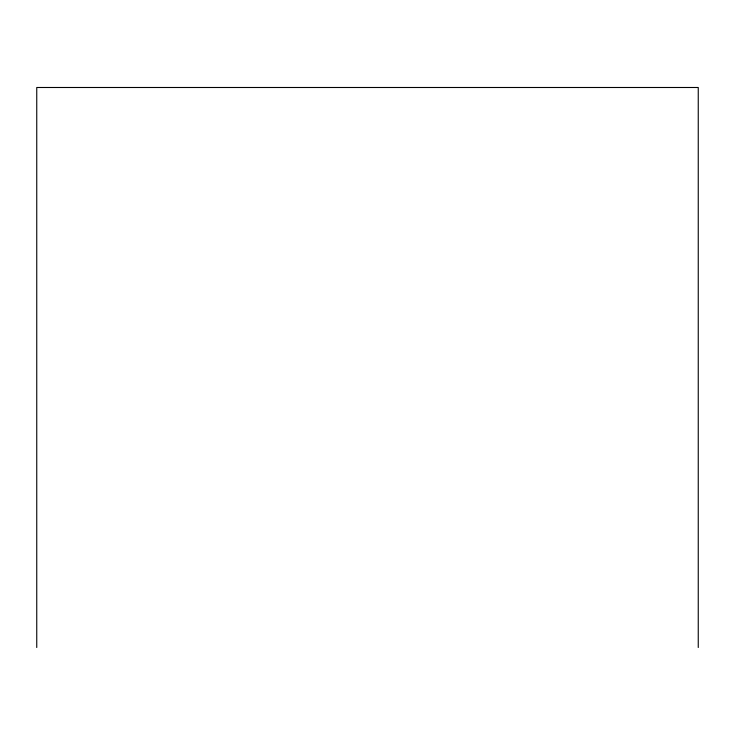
<?xml version="1.0" encoding="UTF-8"?>
<svg xmlns="http://www.w3.org/2000/svg" width="735" height="735" viewBox="0 0 735 735"><rect width="100%" height="100%" fill="white"/><g stroke="black" fill="none" stroke-linecap="round" stroke-linejoin="round"><path stroke-width="1.1" d="M698.25 647.507L698.25 87.493L36.75 87.493L36.75 647.507"/></g></svg>
